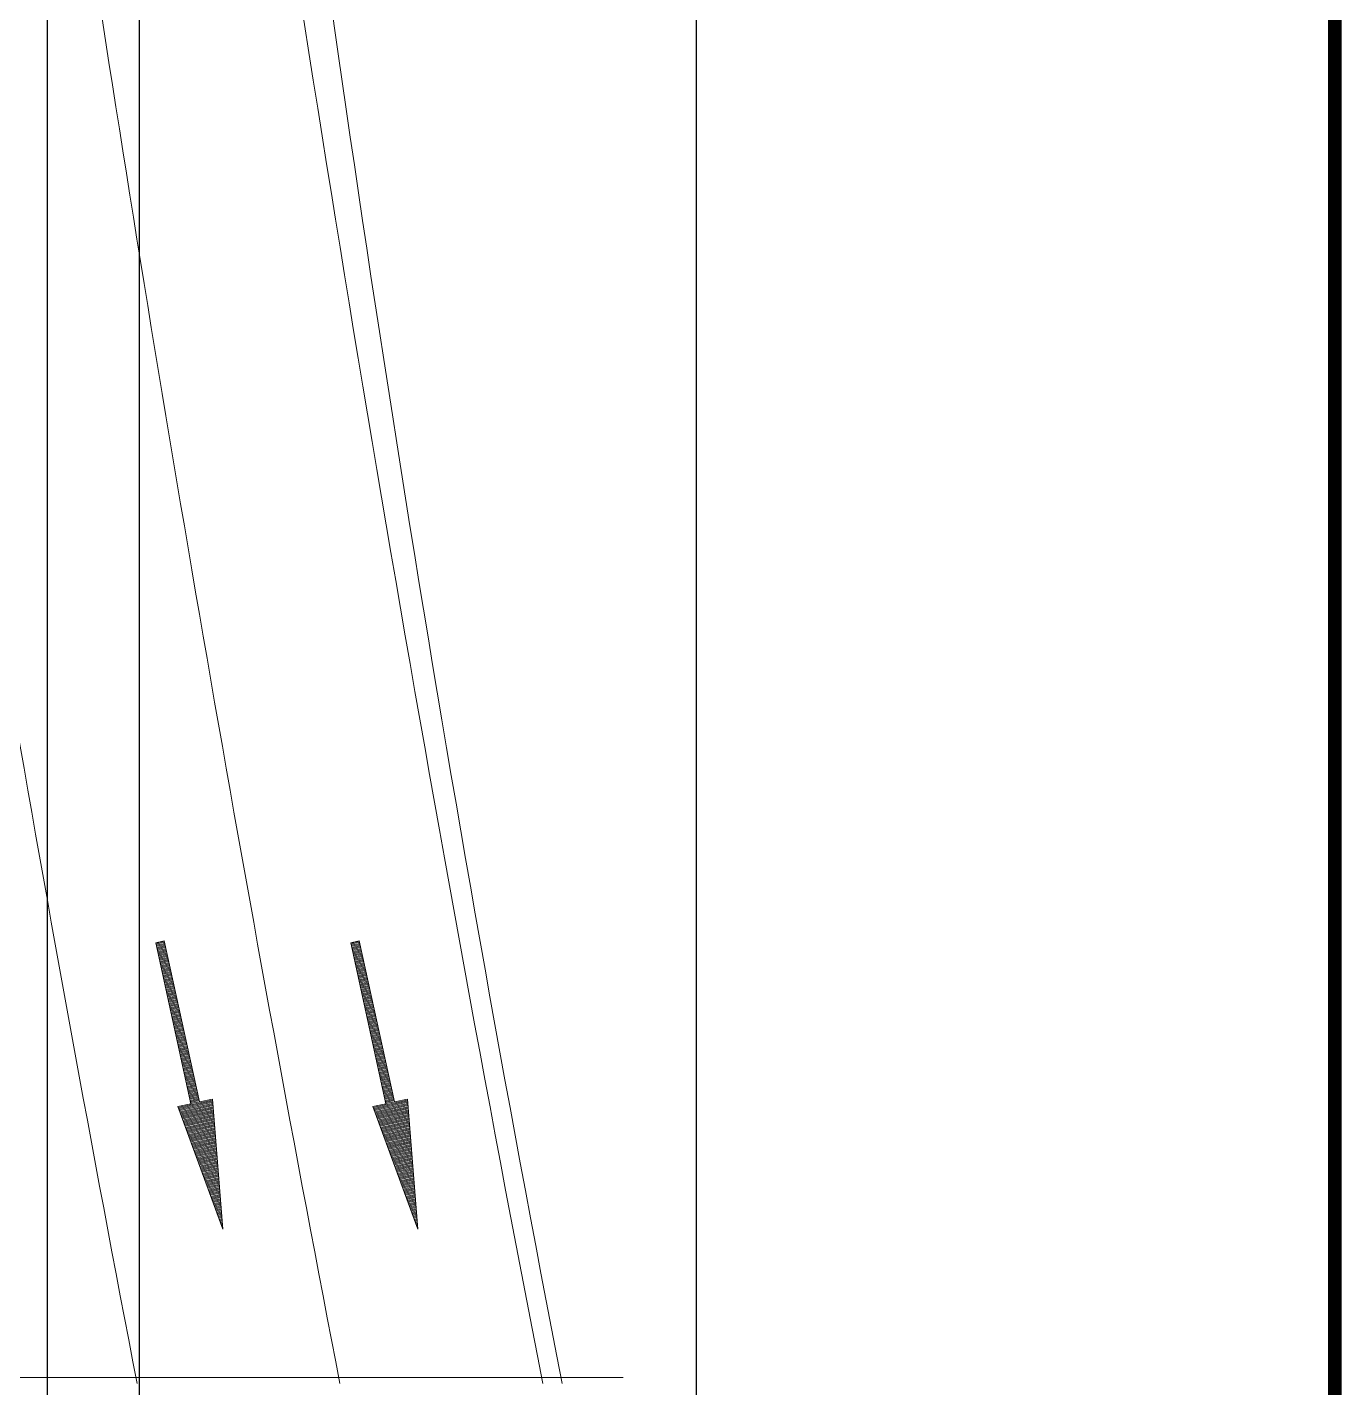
# Model space of a CAD drawing. Header units: millimetres. Extents: x -223175 to 287756, y -120611 to 352956.
# Drawn here: x 185787 to 207239, y 264004 to 286208 of the extents above; entities that cross this region are included whole.
import ezdxf

# ---------------------------------------------------------------- set-up
doc = ezdxf.new("R2010")
doc.units = ezdxf.units.MM
doc.header["$LTSCALE"] = 50
doc.layers.get('DEFPOINTS').update_dxf_attribs({"color": 108})
doc.layers.add('FORM$0$FO_OUT', color=1, linetype='Continuous')
for name, color, linetype, lineweight in [('XREF 평면도$0$0개선도로-중앙선', 1, 'Continuous', 0), ('XREF 평면도$0$▶노면표시 - 정지선(흰색)', 7, 'Continuous', 9), ('XREF 평면도$0$▶노면표시 - 직진', 7, 'Continuous', 9), ('XREF 평면도$0$▶노면표시 - 진로변경제한선(흰색)', 7, 'Continuous', 9)]:
    doc.layers.add(name, color=color, linetype=linetype, lineweight=lineweight)

# ---------------------------------------------------------------- blocks, each defined once
blk = doc.blocks.new('FORM')
at = {"color": 4}
blk.add_line((827.0000000481368, 521.0000000338182), (827.0000000488973, 163.4999999999993), dxfattribs=at)
blk.add_lwpolyline([(32.00000000186267, 581.0000000338182), (757.5000000488953, 581.0000000338182), (757.5000000488953, 13.00000000075602), (32.00000000186267, 13.00000000075602), (32.00000000186267, 581.0000000338182)], dxfattribs=at)
at = {"layer": 'DEFPOINTS', "ltscale": 0.3}
blk.add_lwpolyline([(32.00000000186267, 581.0000000338182), (827.0000000481368, 581.0000000338182), (827.0000000481368, 13.00000000075602), (32.00000000186267, 13.00000000075602)], close=True, dxfattribs=at)
at = {"layer": 'FORM$0$FO_OUT', "color": 7, "const_width": 1.500000000087312}
blk.add_lwpolyline([(827.0000000481368, 13.00000000075602), (32.00000000186267, 13.00000000075602), (32.00000000186267, 581.0000000338182), (827.0000000481368, 581.0000000338182)], close=True, dxfattribs=at)
blk = doc.blocks.new('*X2059')
at = {"color": 0}
for p, q in [((813.1290684602887, 948.75), (816.9349001293006, 948.75)), ((813.3847502784703, 950.625), (816.6792183111183, 950.625)), ((813.6404320966523, 952.5), (816.4235364929366, 952.5)), ((813.896113914834, 954.375), (816.1678546747548, 954.375)), ((814.1517957330158, 956.25), (815.9121728565732, 956.25)), ((814.4074775511979, 958.125), (815.6564910383911, 958.125)), ((814.6631593693793, 960), (815.4008092202093, 960)), ((814.9188411875612, 961.875), (815.1451274020276, 961.875)), ((810.0608866421068, 926.25), (820.0030819474823, 926.25)), ((810.3165684602887, 928.125), (819.7474001293002, 928.125)), ((810.5722502784703, 930), (819.4917183111185, 930)), ((810.8279320966523, 931.875), (819.2360364929367, 931.875)), ((811.0836139148337, 933.75), (818.980354674755, 933.75)), ((811.3392957330159, 935.625), (818.7246728565732, 935.625)), ((811.5949775511976, 937.5), (818.4689910383912, 937.5)), ((811.8506593693794, 939.375), (818.2133092202095, 939.375)), ((812.1063411875612, 941.25), (817.9576274020277, 941.25)), ((812.3620230057431, 943.125), (817.7019455838458, 943.125)), ((812.6177048239251, 945), (817.4462637656641, 945)), ((812.8733866421068, 946.875), (817.1905819474823, 946.875)), ((806.992704823925, 903.75), (823.0712637656641, 903.75)), ((807.2483866421068, 905.625), (822.8155819474823, 905.625)), ((807.5040684602885, 907.5), (822.5599001293002, 907.5)), ((807.7597502784703, 909.375), (822.3042183111186, 909.375)), ((808.0154320966523, 911.25), (822.0485364929366, 911.25)), ((808.271113914834, 913.125), (821.792854674755, 913.125)), ((808.5267957330158, 915), (821.5371728565732, 915)), ((808.7824775511979, 916.875), (821.2814910383912, 916.875)), ((809.0381593693793, 918.75), (821.0258092202097, 918.75)), ((809.2938411875614, 920.625), (820.7701274020276, 920.625)), ((809.5495230057433, 922.5), (820.5144455838458, 922.5)), ((809.8052048239249, 924.375), (820.2587637656641, 924.375)), ((803.6688411875614, 879.3750000000001), (826.3951274020277, 879.3750000000001)), ((803.9245230057431, 881.25), (826.1394455838458, 881.25)), ((804.1802048239249, 883.125), (825.8837637656641, 883.125)), ((804.4358866421068, 885), (825.6280819474823, 885)), ((804.6915684602887, 886.875), (825.3724001293002, 886.875)), ((804.9472502784703, 888.7500000000001), (825.1167183111185, 888.7500000000001)), ((805.202932096652, 890.625), (824.8610364929367, 890.625)), ((805.4586139148337, 892.5), (824.605354674755, 892.5)), ((805.7142957330158, 894.3749999999999), (824.3496728565732, 894.3749999999999)), ((805.9699775511979, 896.25), (824.0939910383911, 896.25)), ((806.2256593693794, 898.1250000000001), (823.8383092202095, 898.1250000000001)), ((806.4813411875612, 900), (823.5826274020277, 900)), ((806.7370230057431, 901.875), (823.3269455838459, 901.875)), ((800.6006593693793, 856.8749999999999), (829.4633092202093, 856.8749999999999)), ((800.8563411875612, 858.75), (829.2076274020276, 858.75)), ((801.1120230057429, 860.6250000000001), (828.9519455838458, 860.6250000000001)), ((801.367704823925, 862.5), (828.6962637656641, 862.5)), ((801.6233866421068, 864.375), (828.4405819474823, 864.375)), ((801.8790684602887, 866.2499999999999), (828.1849001293003, 866.2499999999999)), ((802.1347502784703, 868.125), (827.9292183111186, 868.125)), ((802.3904320966523, 870), (827.6735364929367, 870)), ((802.646113914834, 871.875), (827.417854674755, 871.875)), ((802.9017957330159, 873.75), (827.1621728565732, 873.75)), ((803.1574775511979, 875.6249999999999), (826.9064910383914, 875.6249999999999)), ((803.4131593693794, 877.5), (826.6508092202097, 877.5)), ((797.5324775511979, 834.375), (832.5314910383912, 834.375)), ((797.7881593693794, 836.25), (832.2758092202095, 836.25)), ((798.0438411875612, 838.1249999999999), (832.0201274020277, 838.1249999999999)), ((798.2995230057431, 840), (831.7644455838458, 840)), ((798.555204823925, 841.8749999999999), (831.5087637656641, 841.8749999999999)), ((798.8108866421068, 843.75), (831.2530819474823, 843.75)), ((799.0665684602887, 845.625), (830.9974001293006, 845.625)), ((799.3222502784703, 847.4999999999999), (830.7417183111183, 847.4999999999999)), ((799.5779320966523, 849.375), (830.4860364929366, 849.375)), ((799.833613914834, 851.2499999999999), (830.2303546747548, 851.2499999999999)), ((800.0892957330158, 853.125), (829.9746728565732, 853.125)), ((800.3449775511979, 855), (829.7189910383911, 855)), ((794.208613914834, 810), (835.855354674755, 810)), ((794.4642957330159, 811.875), (835.5996728565732, 811.875)), ((794.7199775511979, 813.7499999999999), (835.3439910383912, 813.7499999999999)), ((794.9756593693794, 815.625), (835.0883092202097, 815.625)), ((795.2313411875612, 817.5), (834.8326274020276, 817.5)), ((795.4870230057431, 819.3749999999999), (834.5769455838458, 819.3749999999999)), ((795.7427048239249, 821.25), (834.3212637656641, 821.25)), ((795.9983866421068, 823.1249999999999), (834.0655819474823, 823.1249999999999)), ((796.2540684602887, 825), (833.8099001293002, 825)), ((796.5097502784703, 826.875), (833.5542183111185, 826.875)), ((796.7654320966523, 828.7499999999999), (833.2985364929367, 828.7499999999999)), ((797.021113914834, 830.625), (833.042854674755, 830.625)), ((797.2767957330159, 832.4999999999999), (832.7871728565732, 832.4999999999999)), ((791.1404320966523, 787.5), (838.9235364929367, 787.5)), ((791.396113914834, 789.3749999999997), (838.667854674755, 789.3749999999997)), ((791.6517957330158, 791.25), (838.4121728565732, 791.25)), ((791.9074775511979, 793.125), (838.1564910383911, 793.125)), ((792.1631593693794, 795), (837.9008092202095, 795)), ((792.4188411875612, 796.875), (837.6451274020277, 796.875)), ((792.6745230057431, 798.7499999999997), (837.3894455838459, 798.7499999999997)), ((792.930204823925, 800.6249999999999), (837.1337637656641, 800.6249999999999)), ((793.1858866421068, 802.5), (836.8780819474823, 802.5)), ((793.4415684602887, 804.3749999999999), (836.6224001293002, 804.3749999999999)), ((793.6972502784703, 806.25), (836.3667183111186, 806.25)), ((793.9529320966523, 808.125), (836.1110364929366, 808.125)), ((788.0722502784703, 765), (841.9917183111186, 765)), ((788.3279320966523, 766.875), (841.7360364929367, 766.875)), ((788.583613914834, 768.75), (841.480354674755, 768.75)), ((788.8392957330158, 770.6249999999997), (841.2246728565732, 770.6249999999997)), ((789.0949775511979, 772.5), (840.9689910383914, 772.5)), ((789.3506593693794, 774.375), (840.7133092202097, 774.375)), ((789.6063411875614, 776.25), (840.4576274020277, 776.25)), ((789.8620230057431, 778.125), (840.2019455838458, 778.125)), ((790.117704823925, 780), (839.9462637656641, 780)), ((790.3733866421068, 781.875), (839.6905819474823, 781.875)), ((790.6290684602887, 783.75), (839.4349001293002, 783.75)), ((790.8847502784703, 785.625), (839.1792183111185, 785.625)), ((785.2597502784703, 744.375), (844.8042183111183, 744.375)), ((785.5154320966523, 746.25), (844.5485364929366, 746.25)), ((785.771113914834, 748.125), (844.2928546747548, 748.125)), ((786.0267957330159, 750), (844.0371728565732, 750)), ((786.2824775511979, 751.8749999999997), (843.7814910383911, 751.8749999999997)), ((786.5381593693793, 753.75), (843.5258092202093, 753.75)), ((786.7938411875614, 755.625), (843.2701274020276, 755.625)), ((787.0495230057431, 757.5), (843.0144455838458, 757.5)), ((787.305204823925, 759.375), (842.7587637656641, 759.375)), ((787.5608866421068, 761.2499999999997), (842.5030819474823, 761.2499999999997)), ((787.8165684602887, 763.125), (842.2474001293003, 763.125)), ((807.5319842947943, 742.4999999999997), (822.5319842947945, 742.4999999999997)), ((807.5319842947943, 740.625), (822.5319842947945, 740.625)), ((807.5319842947943, 738.75), (822.5319842947945, 738.75)), ((807.5319842947943, 736.875), (822.5319842947945, 736.875)), ((807.5319842947943, 735), (822.5319842947945, 735)), ((807.5319842947943, 733.1249999999997), (822.5319842947945, 733.1249999999997)), ((807.5319842947943, 731.25), (822.5319842947945, 731.25)), ((807.5319842947943, 729.375), (822.5319842947945, 729.375)), ((807.5319842947943, 727.5), (822.5319842947945, 727.5)), ((807.5319842947943, 725.625), (822.5319842947945, 725.625)), ((807.5319842947943, 723.7499999999997), (822.5319842947945, 723.7499999999997)), ((807.5319842947943, 721.875), (822.5319842947945, 721.875)), ((807.5319842947943, 720), (822.5319842947945, 720)), ((807.5319842947943, 718.125), (822.5319842947945, 718.125)), ((807.5319842947943, 716.25), (822.5319842947945, 716.25)), ((807.5319842947943, 714.3749999999997), (822.5319842947945, 714.3749999999997)), ((807.5319842947943, 712.5), (822.5319842947945, 712.5)), ((807.5319842947943, 710.625), (822.5319842947945, 710.625)), ((807.5319842947943, 708.75), (822.5319842947945, 708.75)), ((807.5319842947943, 706.875), (822.5319842947945, 706.875)), ((807.5319842947943, 705), (822.5319842947945, 705)), ((807.5319842947943, 703.125), (822.5319842947945, 703.125)), ((807.5319842947943, 701.25), (822.5319842947945, 701.25)), ((807.5319842947943, 699.375), (822.5319842947945, 699.375)), ((807.5319842947943, 697.5), (822.5319842947945, 697.5)), ((807.5319842947943, 695.6249999999997), (822.5319842947945, 695.6249999999997)), ((807.5319842947943, 693.75), (822.5319842947945, 693.75)), ((807.5319842947943, 691.875), (822.5319842947945, 691.875)), ((807.5319842947943, 690), (822.5319842947945, 690)), ((807.5319842947943, 688.125), (822.5319842947945, 688.125)), ((807.5319842947943, 686.2499999999998), (822.5319842947945, 686.2499999999998)), ((807.5319842947943, 684.375), (822.5319842947945, 684.375)), ((807.5319842947943, 682.5), (822.5319842947945, 682.5)), ((807.5319842947943, 680.625), (822.5319842947945, 680.625)), ((807.5319842947943, 678.75), (822.5319842947945, 678.75)), ((807.5319842947943, 676.8749999999998), (822.5319842947945, 676.8749999999998)), ((807.5319842947943, 675), (822.5319842947945, 675)), ((807.5319842947943, 673.125), (822.5319842947945, 673.125)), ((807.5319842947943, 671.25), (822.5319842947945, 671.25)), ((807.5319842947943, 669.375), (822.5319842947945, 669.375)), ((807.5319842947943, 667.4999999999998), (822.5319842947945, 667.4999999999998)), ((807.5319842947943, 665.625), (822.5319842947945, 665.625)), ((807.5319842947943, 663.75), (822.5319842947945, 663.75)), ((807.5319842947943, 661.875), (822.5319842947945, 661.875)), ((807.5319842947943, 660), (822.5319842947945, 660)), ((807.5319842947943, 658.1249999999998), (822.5319842947945, 658.1249999999998)), ((807.5319842947943, 656.25), (822.5319842947945, 656.25)), ((807.5319842947943, 654.375), (822.5319842947945, 654.375)), ((807.5319842947943, 652.5), (822.5319842947945, 652.5)), ((807.5319842947943, 650.625), (822.5319842947945, 650.625)), ((807.5319842947943, 648.7499999999998), (822.5319842947945, 648.7499999999998)), ((807.5319842947943, 646.875), (822.5319842947945, 646.875)), ((807.5319842947943, 645), (822.5319842947945, 645)), ((807.5319842947943, 643.125), (822.5319842947945, 643.125)), ((807.5319842947943, 641.25), (822.5319842947945, 641.25)), ((807.5319842947943, 639.3749999999998), (822.5319842947945, 639.3749999999998)), ((807.5319842947943, 637.5), (822.5319842947945, 637.5)), ((807.5319842947943, 635.625), (822.5319842947945, 635.625)), ((807.5319842947943, 633.75), (822.5319842947945, 633.75)), ((807.5319842947943, 631.875), (822.5319842947945, 631.875)), ((807.5319842947943, 630), (822.5319842947945, 630)), ((807.5319842947943, 628.125), (822.5319842947945, 628.125)), ((807.5319842947943, 626.25), (822.5319842947945, 626.25)), ((807.5319842947943, 624.375), (822.5319842947945, 624.375)), ((807.5319842947943, 622.5), (822.5319842947945, 622.5)), ((807.5319842947943, 620.6249999999998), (822.5319842947945, 620.6249999999998)), ((807.5319842947943, 618.75), (822.5319842947945, 618.75)), ((807.5319842947943, 616.875), (822.5319842947945, 616.875)), ((807.5319842947943, 615), (822.5319842947945, 615)), ((807.5319842947943, 613.125), (822.5319842947945, 613.125)), ((807.5319842947943, 611.2499999999998), (822.5319842947945, 611.2499999999998)), ((807.5319842947943, 609.375), (822.5319842947945, 609.375)), ((807.5319842947943, 607.5), (822.5319842947945, 607.5)), ((807.5319842947943, 605.625), (822.5319842947945, 605.625)), ((807.5319842947943, 603.75), (822.5319842947945, 603.75)), ((807.5319842947943, 601.8749999999998), (822.5319842947945, 601.8749999999998)), ((807.5319842947943, 600), (822.5319842947945, 600)), ((807.5319842947943, 598.125), (822.5319842947945, 598.125)), ((807.5319842947943, 596.25), (822.5319842947945, 596.25)), ((807.5319842947943, 594.375), (822.5319842947945, 594.375)), ((807.5319842947943, 592.4999999999998), (822.5319842947945, 592.4999999999998)), ((807.5319842947943, 590.625), (822.5319842947945, 590.625)), ((807.5319842947943, 588.75), (822.5319842947945, 588.75)), ((807.5319842947943, 586.875), (822.5319842947945, 586.875)), ((807.5319842947943, 585), (822.5319842947945, 585)), ((807.5319842947943, 583.1249999999998), (822.5319842947945, 583.1249999999998)), ((807.5319842947943, 581.25), (822.5319842947945, 581.25)), ((807.5319842947943, 579.375), (822.5319842947945, 579.375)), ((807.5319842947943, 577.5), (822.5319842947945, 577.5)), ((807.5319842947943, 575.625), (822.5319842947945, 575.625)), ((807.5319842947943, 573.7499999999998), (822.5319842947945, 573.7499999999998)), ((807.5319842947943, 571.875), (822.5319842947945, 571.875)), ((807.5319842947943, 570), (822.5319842947945, 570)), ((807.5319842947943, 568.125), (822.5319842947945, 568.125)), ((807.5319842947943, 566.25), (822.5319842947945, 566.25)), ((807.5319842947943, 564.3749999999998), (822.5319842947945, 564.3749999999998)), ((807.5319842947943, 562.5), (822.5319842947945, 562.5)), ((807.5319842947943, 560.625), (822.5319842947945, 560.625)), ((807.5319842947943, 558.75), (822.5319842947945, 558.75)), ((807.5319842947943, 556.875), (822.5319842947945, 556.875)), ((807.5319842947943, 555), (822.5319842947945, 555)), ((807.5319842947943, 553.125), (822.5319842947945, 553.125)), ((807.5319842947943, 551.25), (822.5319842947945, 551.25)), ((807.5319842947943, 549.375), (822.5319842947945, 549.375)), ((807.5319842947943, 547.5), (822.5319842947945, 547.5)), ((807.5319842947943, 545.6249999999999), (822.5319842947945, 545.6249999999999)), ((807.5319842947943, 543.75), (822.5319842947945, 543.75)), ((807.5319842947943, 541.875), (822.5319842947945, 541.875)), ((807.5319842947943, 540), (822.5319842947945, 540)), ((807.5319842947943, 538.125), (822.5319842947945, 538.125)), ((807.5319842947943, 536.2499999999999), (822.5319842947945, 536.2499999999999)), ((807.5319842947943, 534.375), (822.5319842947945, 534.375)), ((807.5319842947943, 532.5), (822.5319842947945, 532.5)), ((807.5319842947943, 530.625), (822.5319842947945, 530.625)), ((807.5319842947943, 528.75), (822.5319842947945, 528.75)), ((807.5319842947943, 526.8749999999999), (822.5319842947945, 526.8749999999999)), ((807.5319842947943, 525), (822.5319842947945, 525)), ((807.5319842947943, 523.125), (822.5319842947945, 523.125)), ((807.5319842947943, 521.25), (822.5319842947945, 521.25)), ((807.5319842947943, 519.375), (822.5319842947945, 519.375)), ((807.5319842947943, 517.4999999999999), (822.5319842947945, 517.4999999999999)), ((807.5319842947943, 515.625), (822.5319842947945, 515.625)), ((807.5319842947943, 513.75), (822.5319842947945, 513.75)), ((807.5319842947943, 511.875), (822.5319842947945, 511.875)), ((807.5319842947943, 510), (822.5319842947945, 510)), ((807.5319842947943, 508.1249999999998), (822.5319842947945, 508.1249999999998)), ((807.5319842947943, 506.25), (822.5319842947945, 506.25)), ((807.5319842947943, 504.375), (822.5319842947945, 504.375)), ((807.5319842947943, 502.5), (822.5319842947945, 502.5)), ((807.5319842947943, 500.625), (822.5319842947945, 500.625)), ((807.5319842947943, 498.7499999999998), (822.5319842947945, 498.7499999999998)), ((807.5319842947943, 496.875), (822.5319842947945, 496.875)), ((807.5319842947943, 495), (822.5319842947945, 495)), ((807.5319842947943, 493.125), (822.5319842947945, 493.125)), ((807.5319842947943, 491.25), (822.5319842947945, 491.25)), ((807.5319842947943, 489.3749999999998), (822.5319842947945, 489.3749999999998)), ((807.5319842947943, 487.5), (822.5319842947945, 487.5)), ((807.5319842947943, 485.625), (822.5319842947945, 485.625)), ((807.5319842947943, 483.75), (822.5319842947945, 483.75)), ((807.5319842947943, 481.875), (822.5319842947945, 481.875)), ((807.5319842947943, 480), (822.5319842947945, 480)), ((807.5319842947943, 478.125), (822.5319842947945, 478.125)), ((807.5319842947943, 476.25), (822.5319842947945, 476.25)), ((807.5319842947943, 474.375), (822.5319842947945, 474.375)), ((807.5319842947943, 472.5), (822.5319842947945, 472.5)), ((807.5319842947943, 470.6249999999998), (822.5319842947945, 470.6249999999998)), ((807.5319842947943, 468.75), (822.5319842947945, 468.75)), ((807.5319842947943, 466.875), (822.5319842947945, 466.875)), ((807.5319842947943, 465), (822.5319842947945, 465)), ((807.5319842947943, 463.125), (822.5319842947945, 463.125))]:
    blk.add_line(p, q, dxfattribs=at)

msp = doc.modelspace()

# ---------------------------------------------------------------- linework, layer by layer
at = {"layer": 'DEFPOINTS'}
for points in [[(87876.8939618257, 322361.5590830228), (196701.8939688806, 322361.5590830228), (196701.8939688806, 237161.55907795), (87876.8939618257, 237161.55907795)], [(207126.8939687668, 237161.55907795), (87876.8939618257, 237161.55907795), (87876.8939618257, 322361.5590830228), (207126.8939687668, 322361.5590830228)], [(107279.1227409993, 311726.1632259493), (187614.5896010123, 311726.1632259493), (187614.5896010123, 238704.7065257417), (107279.1227409993, 238704.7065257417)], [(108779.1227409993, 310226.1632259493), (186114.5896010123, 310226.1632259493), (186114.5896010123, 240204.7065257417), (108779.1227409993, 240204.7065257417)]]:
    msp.add_lwpolyline(points, close=True, dxfattribs=at)
at = {"layer": 'XREF 평면도$0$0개선도로-중앙선'}
for points in [[(194200.5383990612, 264071.980633402, -0.02427342433903959), (185788.7661715665, 322261.5590830221)], [(187188.1028708191, 322261.5590830221, 0.03318626518449713), (194516.1155049202, 264071.9806334021, 0.03318626518449713)]]:
    msp.add_lwpolyline(points, format="xyb", dxfattribs=at)
at = {"layer": 'XREF 평면도$0$▶노면표시 - 정지선(흰색)', "ltscale": 2}
msp.add_lwpolyline([(177908.632368597, 264171.9806332976), (195512.1723113364, 264171.9806332976)], dxfattribs=at)
at = {"layer": 'XREF 평면도$0$▶노면표시 - 직진'}
for points in [[(188024.1870906081, 271296.4293286443), (188598.3925994363, 268670.4758399517), (188809.4067203131, 268716.6173546255), (188979.2160253253, 266591.8461649806), (188246.7023955312, 268593.5733153165), (188457.7165162888, 268639.7148298711), (187883.5110076394, 271265.6683186233)], [(191206.4680330481, 271296.4293286443), (191780.6735418167, 268670.4758399517), (191991.6876627531, 268716.6173546255), (192161.4969677653, 266591.8461649806), (191428.9833379116, 268593.5733153165), (191639.9974587288, 268639.7148298711), (191065.7919500794, 271265.6683186233)]]:
    msp.add_lwpolyline(points, close=True, dxfattribs=at)
at = {"layer": 'XREF 평면도$0$▶노면표시 - 진로변경제한선(흰색)', "linetype": 'Continuous', "ltscale": 2, "flags": 128}
for points in [[(187580.061151477, 264071.9806334018, -0.009529087885844814), (183608.7634706222, 287071.9806334018)], [(190889.969393226, 264071.9806334017, -0.00958146686787344), (186896.8384976112, 287071.9806334018)]]:
    msp.add_lwpolyline(points, format="xyb", dxfattribs=at)

# ---------------------------------------------------------------- block references
at = {"xscale": 149.9999999999999, "yscale": 149.9999999999999, "zscale": 149.9999999999999}
msp.add_blockref('FORM', (83076.89396154624, 235211.55907795), dxfattribs=at)
at = {"layer": 'XREF 평면도$0$▶노면표시 - 직진', "xscale": 9.599998516159799, "yscale": 9.599998516159799, "zscale": 9.599998516159799, "rotation": 192.3344684566993}
for p in [(194648.6651816692, 277291.8949860275), (197830.9461241093, 277291.8949860275)]:
    msp.add_blockref('*X2059', p, dxfattribs=at)

doc.saveas('drawing.dxf')
